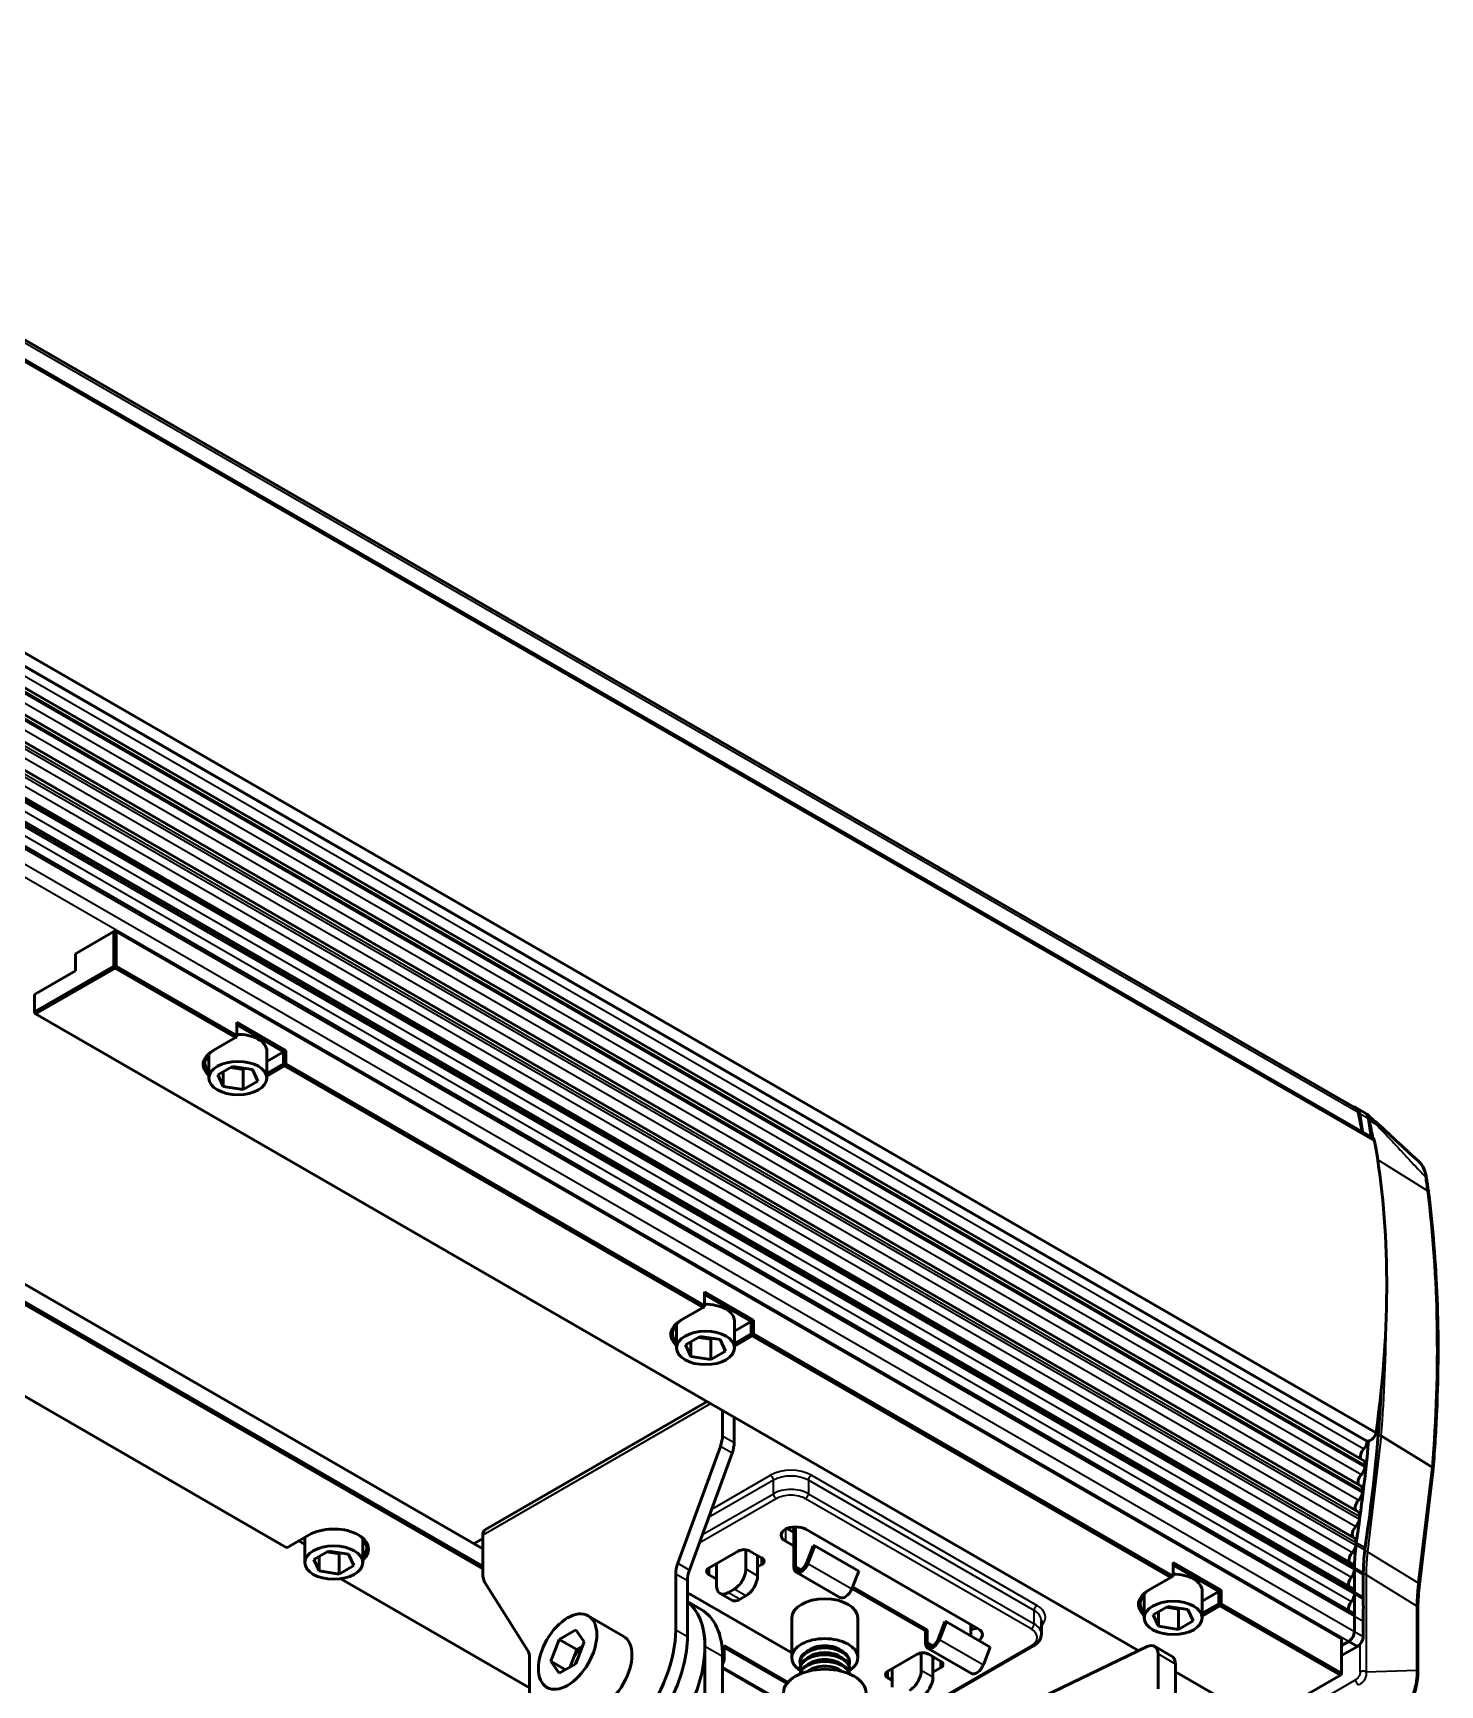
# Model space of a CAD drawing. Header units: millimetres. Extents: x 0 to 3000, y 0 to 3000.
# Drawn here: x 2540.6 to 2710.8, y 492.4 to 692.3 of the extents above; entities that cross this region are included whole.
import ezdxf

# ---------------------------------------------------------------- set-up
doc = ezdxf.new("R2010")
doc.units = ezdxf.units.MM
doc.layers.add('Visible (ANSI)', color=7, linetype='Continuous', lineweight=50)
doc.layers.add('Visible Narrow (ANSI)', color=7, linetype='Continuous', lineweight=35)

msp = doc.modelspace()

# ---------------------------------------------------------------- linework, layer by layer
at = {"layer": 'Visible (ANSI)'}
for p, q in [((1993.4059, 970.4767), (2700.5127, 562.2284)), ((1996.8943, 966.0764), (2702.5868, 558.6446)), ((1997.3616, 930.3287), (2703.0542, 522.8969)), ((2701.5361, 519.5313), (1994.6941, 927.6267)), ((2701.8845, 521.9415), (1996.1919, 929.3733)), ((2701.233, 516.448), (1994.3325, 924.5771)), ((2700.8872, 513.3193), (1993.9632, 921.462)), ((2700.4517, 510.1614), (1993.5849, 918.2711)), ((2700.2323, 506.9877), (1993.3261, 915.1202)), ((2700.2323, 504.0721), (1993.3212, 912.2074)), ((2700.2323, 501.1222), (1993.3212, 909.2575)), ((2550.3863, 583.5411), (2545.7194, 580.8467)), ((2550.5277, 583.6227), (2550.3863, 583.5411)), ((2550.3863, 583.5411), (2550.3863, 579.377)), ((2550.6691, 583.5411), (2550.5277, 583.6227)), ((2698.8787, 497.9723), (2550.6691, 583.5411)), ((2550.6691, 583.5411), (2550.6691, 579.377)), ((2545.7194, 578.8054), (2545.7194, 580.8467)), ((2540.7696, 573.8248), (2550.3863, 579.377)), ((2545.7194, 578.8054), (2540.7696, 575.9477)), ((2540.9111, 573.5798), (2550.5277, 579.132)), ((2550.5277, 579.2953), (2550.3863, 579.377)), ((2550.6691, 579.377), (2550.5277, 579.2953)), ((2550.5277, 579.2953), (2550.5277, 579.132)), ((2550.5277, 579.132), (2565.0941, 570.7221)), ((2550.6691, 579.377), (2565.2355, 570.967)), ((2540.7696, 573.8248), (2540.7696, 575.9477)), ((2540.7696, 573.6615), (2540.7696, 573.8248)), ((2540.9111, 573.5798), (2540.7696, 573.6615)), ((2674.3596, 496.5333), (2540.9111, 573.5798)), ((2565.2355, 572.6), (2565.2355, 570.967)), ((2571.1752, 569.1708), (2565.2355, 572.6)), ((2570.8924, 569.0075), (2565.2355, 572.2734)), ((2565.0941, 570.7221), (2562.4071, 569.1708)), ((2565.0941, 570.7221), (2565.2355, 570.8037)), ((2565.2355, 570.8037), (2565.2355, 570.967)), ((2561.877, 568.7374), (2561.877, 565.8231)), ((2568.877, 569.0891), (2568.877, 565.8231)), ((2570.8924, 569.0075), (2568.877, 567.8438)), ((2571.1752, 569.1708), (2570.8924, 569.0075)), ((2570.8924, 567.5378), (2570.8924, 569.0075)), ((2571.1752, 567.5378), (2571.1752, 569.1708)), ((2562.9621, 566.1967), (2564.7299, 567.2173)), ((2562.9621, 566.1967), (2563.6092, 564.8025)), ((2563.6092, 566.5703), (2563.6092, 564.8025)), ((2566.024, 566.8784), (2564.5404, 567.1079)), ((2567.1447, 566.8437), (2564.7299, 567.2173)), ((2566.2135, 566.9878), (2566.024, 566.8784)), ((2566.024, 566.8784), (2566.024, 564.4289)), ((2567.7918, 565.4495), (2567.1447, 566.8437)), ((2568.877, 566.3741), (2570.8924, 567.5378)), ((2568.877, 566.0475), (2571.0338, 567.2928)), ((2571.0338, 567.4561), (2570.8924, 567.5378)), ((2571.1752, 567.5378), (2571.0338, 567.4561)), ((2571.0338, 567.4561), (2571.0338, 567.2928)), ((2571.0338, 567.2928), (2621.6627, 538.0622)), ((2571.1752, 567.5378), (2621.8041, 538.3072)), ((2563.6092, 564.8025), (2566.024, 564.4289)), ((2567.7918, 565.4495), (2566.024, 564.4289)), ((2700.633, 562.2286), (2701.6937, 561.6163)), ((2702.9097, 560.6066), (2702.9097, 560.6066)), ((2595.0047, 508.8725), (2509.9398, 557.9847)), ((2509.9398, 555.8619), (2595.0047, 506.7496)), ((2509.7984, 555.6169), (2595.0047, 506.423)), ((2621.8041, 539.9402), (2621.8041, 538.3072)), ((2627.7438, 536.5109), (2621.8041, 539.9402)), ((2571.3166, 508.995), (2521.2547, 537.8983)), ((2621.6627, 538.0622), (2618.9756, 536.5109)), ((2621.6627, 538.0622), (2621.8041, 538.1439)), ((2627.4609, 536.3476), (2621.8041, 539.6136)), ((2621.8041, 538.1439), (2621.8041, 538.3072)), ((2618.4455, 536.0776), (2618.4455, 533.1633)), ((2625.4455, 536.4292), (2625.4455, 533.1633)), ((2627.4609, 536.3476), (2625.4455, 535.184)), ((2627.7438, 536.5109), (2627.4609, 536.3476)), ((2627.4609, 534.8779), (2627.4609, 536.3476)), ((2627.7438, 534.8779), (2627.7438, 536.5109)), ((2619.5307, 533.5368), (2621.2984, 534.5574)), ((2620.1777, 533.9104), (2620.1777, 532.1426)), ((2622.5925, 534.2185), (2621.109, 534.4481)), ((2623.7133, 534.1839), (2621.2984, 534.5574)), ((2622.782, 534.3279), (2622.5925, 534.2185)), ((2622.5925, 534.2185), (2622.5925, 531.7691)), ((2624.3603, 532.7897), (2623.7133, 534.1839)), ((2625.4455, 533.7143), (2627.4609, 534.8779)), ((2625.4455, 533.3877), (2627.6023, 534.6329)), ((2627.6023, 534.7962), (2627.4609, 534.8779)), ((2627.7438, 534.8779), (2627.6023, 534.7962)), ((2627.6023, 534.7962), (2627.6023, 534.6329)), ((2627.6023, 534.6329), (2678.2312, 505.4024)), ((2627.7438, 534.8779), (2678.514, 505.5657)), ((2653.178, 535.5676), (2653.178, 535.5676)), ((2655.2632, 534.3637), (2655.2632, 534.3637)), ((2619.5307, 533.5368), (2620.1777, 532.1426)), ((2620.1777, 532.1426), (2622.5925, 531.7691)), ((2624.3603, 532.7897), (2622.5925, 531.7691)), ((2657.3138, 533.1797), (2657.3138, 533.1798)), ((2663.6778, 529.5055), (2663.6778, 529.5055)), ((2595.3154, 511.1921), (2622.1426, 526.6808)), ((2623.9961, 522.5488), (2623.9961, 525.6107)), ((2625.4103, 521.7323), (2625.4103, 524.7942)), ((2687.9157, 523.4677), (2687.9156, 523.4677)), ((2709.8232, 518.7537), (2703.6799, 522.5241)), ((2623.7465, 521.252), (2618.5888, 507.1074)), ((2620.003, 506.2909), (2625.1608, 520.4355)), ((2682.0633, 518.8906), (2682.0633, 518.8906)), ((2683.1239, 518.2783), (2683.1239, 518.2783)), ((2709.9574, 518.5559), (2708.2969, 504.5512)), ((2574.0037, 510.5463), (2571.3166, 508.995)), ((2572.7309, 509.8115), (2573.4735, 509.3827)), ((2573.4735, 510.2402), (2573.4735, 507.1987)), ((2580.4735, 510.113), (2580.4735, 507.1987)), ((2595.0047, 510.0972), (2593.9441, 509.4849)), ((2595.0047, 505.8106), (2595.0047, 510.5055)), ((2631.5975, 509.791), (2632.6228, 509.1991)), ((2631.787, 511.3146), (2632.6228, 510.8321)), ((2632.6228, 506.6271), (2632.6228, 511.5084)), ((2632.8349, 511.5158), (2632.8349, 506.7496)), ((2654.932, 499.1766), (2634.0724, 511.2199)), ((2574.5587, 507.5722), (2576.3265, 508.5929)), ((2575.2057, 507.9458), (2575.2057, 506.178)), ((2577.6206, 508.254), (2576.137, 508.4835)), ((2578.7413, 508.2193), (2576.3265, 508.5929)), ((2577.81, 508.3633), (2577.6206, 508.254)), ((2577.6206, 508.254), (2577.6206, 505.8045)), ((2579.3883, 506.8251), (2578.7413, 508.2193)), ((2625.9053, 508.5867), (2622.3698, 506.5455)), ((2626.8245, 506.423), (2626.8245, 508.7427)), ((2628.7337, 507.7702), (2627.3195, 508.5867)), ((2628.2387, 505.6065), (2628.2387, 508.056)), ((2634.1544, 507.1031), (2634.9817, 509.2354)), ((2635.1654, 509.219), (2634.3381, 507.0867)), ((2634.9817, 509.2354), (2635.1654, 509.219)), ((2635.1654, 509.219), (2640.4687, 506.1572)), ((2700.6462, 509.5955), (2700.6109, 509.2977)), ((2574.5587, 507.5722), (2575.2057, 506.178)), ((2575.2057, 506.178), (2577.6206, 505.8045)), ((2579.3883, 506.8251), (2577.6206, 505.8045)), ((2618.3393, 505.8106), (2618.3393, 499.0745)), ((2623.0769, 506.9537), (2623.289, 506.8312)), ((2623.289, 504.3817), (2623.289, 507.0762)), ((2628.2387, 506.6679), (2628.7337, 506.9537)), ((2638.1953, 502.9701), (2632.892, 506.032)), ((2639.6414, 504.0249), (2640.4687, 506.1572)), ((2678.514, 507.1987), (2678.514, 505.5657)), ((2684.3123, 503.851), (2678.514, 507.1987)), ((2684.0295, 503.6877), (2678.514, 506.8721)), ((2700.4341, 506.5418), (2700.4341, 506.3422)), ((2700.4486, 506.3414), (2700.4486, 506.5618)), ((2700.4486, 503.6306), (2700.4486, 506.3414)), ((2701.5092, 505.9495), (2701.5092, 505.729)), ((2600.6616, 492.0526), (2577.8232, 505.2384)), ((2600.412, 496.613), (2595.2543, 504.802)), ((2619.7535, 504.9941), (2619.7535, 498.258)), ((2622.3698, 505.729), (2623.289, 505.1982)), ((2625.4103, 503.9735), (2624.7032, 503.5653)), ((2648.5327, 498.952), (2639.6606, 504.0743)), ((2648.7448, 499.0745), (2639.7383, 504.2745)), ((2678.2312, 505.4024), (2675.5442, 503.851)), ((2678.2312, 505.4024), (2678.514, 505.5657)), ((2682.014, 503.7694), (2682.014, 500.5034)), ((2684.3123, 503.851), (2684.0295, 503.6877)), ((2684.3123, 502.218), (2684.3123, 503.851)), ((2701.5092, 505.729), (2701.5092, 503.0182)), ((2621.4073, 501.5307), (2619.7535, 502.4856)), ((2632.3705, 496.2808), (2620.2838, 503.2591)), ((2623.7032, 503.4662), (2625.1174, 502.6497)), ((2626.1174, 502.7488), (2626.8245, 503.157)), ((2675.014, 503.4177), (2675.014, 500.5034)), ((2676.0992, 500.877), (2677.867, 501.8976)), ((2679.1611, 501.5587), (2677.6775, 501.7882)), ((2680.2818, 501.524), (2677.867, 501.8976)), ((2684.0295, 503.6877), (2682.014, 502.5241)), ((2682.014, 501.0544), (2684.0295, 502.218)), ((2682.014, 500.7278), (2684.1709, 501.9731)), ((2684.0295, 502.218), (2684.0295, 503.6877)), ((2684.1709, 502.1364), (2684.0295, 502.218)), ((2684.3123, 502.218), (2684.1709, 502.1364)), ((2684.1709, 502.1364), (2684.1709, 501.9731)), ((2684.1709, 501.9731), (2698.7373, 493.5632)), ((2684.3123, 502.218), (2698.8787, 493.8081)), ((2700.4341, 503.6261), (2700.4341, 503.3923)), ((2700.4486, 503.3938), (2700.4486, 503.6306)), ((2701.5092, 503.0182), (2701.5092, 502.7814)), ((2607.7578, 500.751), (2612.0004, 498.3015)), ((2632.3705, 500.5034), (2632.3705, 495.6861)), ((2640.3705, 500.5034), (2640.3705, 495.6861)), ((2650.0643, 497.9176), (2650.8916, 500.0498)), ((2651.0753, 500.0334), (2650.248, 497.9011)), ((2650.8916, 500.0498), (2651.0753, 500.0334)), ((2651.0753, 500.0334), (2656.3786, 496.9716)), ((2662.5636, 498.5438), (2662.5636, 500.1768)), ((2676.0992, 500.877), (2676.7463, 499.4828)), ((2676.7463, 501.2505), (2676.7463, 499.4828)), ((2679.3506, 501.6681), (2679.1611, 501.5587)), ((2679.1611, 501.5587), (2679.1611, 499.1092)), ((2680.9289, 500.1298), (2679.1611, 499.1092)), ((2680.9289, 500.1298), (2680.2818, 501.524)), ((2700.4341, 500.6763), (2700.4341, 498.8702)), ((2701.4883, 498.2542), (2701.4883, 500.0586)), ((2708.1174, 501.7275), (2708.1174, 493.9459)), ((2604.2561, 497.8838), (2603.2354, 495.2533)), ((2604.2561, 497.8838), (2606.2595, 499.0405)), ((2606.3774, 496.6591), (2604.2561, 497.8838)), ((2607.2801, 497.5885), (2606.2595, 499.0405)), ((2648.7448, 499.0745), (2648.5327, 498.952)), ((2648.5327, 498.952), (2648.5327, 497.4415)), ((2648.7448, 499.0745), (2648.7448, 497.564)), ((2654.0481, 499.6869), (2654.0481, 498.3171)), ((2676.7463, 499.4828), (2679.1611, 499.1092)), ((2698.8787, 493.8081), (2698.8787, 497.9723)), ((2605.9824, 495.641), (2606.3774, 496.6591)), ((2606.2595, 494.958), (2607.2801, 497.5885)), ((2606.3774, 496.6591), (2607.076, 497.0624)), ((2621.8748, 497.0333), (2621.8748, 490.3363)), ((2623.9961, 495.8085), (2623.9961, 489.1116)), ((2631.9128, 492.7075), (2624.2082, 497.1558)), ((2624.2082, 497.1558), (2624.2082, 495.6452)), ((2631.7775, 492.5407), (2624.2082, 496.9108)), ((2632.1296, 476.2502), (2675.3798, 497.0233)), ((2642.4895, 486.0675), (2661.5813, 497.0902)), ((2647.5428, 496.0943), (2644.0072, 494.0531)), ((2648.0377, 494.1755), (2648.0377, 496.2503)), ((2654.1053, 493.7846), (2648.8019, 496.8464)), ((2650.3712, 495.2778), (2648.957, 496.0943)), ((2649.4519, 493.359), (2649.4519, 495.8085)), ((2655.5513, 494.8393), (2656.3786, 496.9716)), ((2678.3827, 495.835), (2676.2613, 497.0597)), ((2676.6756, 491.9302), (2676.6756, 496.1441)), ((2698.8787, 497.1558), (2699.7414, 497.6539)), ((2698.8787, 497.1558), (2699.7269, 497.6455)), ((2698.8787, 495.931), (2700.8021, 497.0415)), ((2700.8021, 497.0415), (2699.7414, 497.6539)), ((2600.6616, 488.8683), (2600.6616, 495.6044)), ((2603.2354, 495.2533), (2604.2561, 493.8013)), ((2605.0032, 494.2327), (2603.2354, 495.2533)), ((2604.2561, 493.8013), (2606.2595, 494.958)), ((2605.5609, 494.5547), (2605.7423, 495.0222)), ((2605.7423, 495.0222), (2605.9824, 495.641)), ((2623.9961, 494.4147), (2631.3705, 490.1571)), ((2633.3705, 495.229), (2633.3705, 495.1269)), ((2633.3705, 494.4125), (2633.3705, 494.3104)), ((2639.3705, 495.229), (2639.3705, 495.1269)), ((2639.3705, 494.4125), (2639.3705, 494.3104)), ((2644.5022, 492.1343), (2644.5022, 494.3388)), ((2649.4519, 495.5636), (2649.6641, 495.6861)), ((2649.4519, 493.9306), (2650.3712, 494.4613)), ((2678.7969, 490.7054), (2678.7969, 494.9194)), ((2689.1206, 488.011), (2678.7969, 493.9714)), ((2698.8787, 493.6448), (2698.8787, 493.8081)), ((2644.0072, 493.2366), (2644.5022, 492.9508)), ((2698.7373, 493.5632), (2689.1206, 488.011)), ((2698.7373, 493.5632), (2698.8787, 493.6448))]:
    msp.add_line(p, q, dxfattribs=at)
for centre, major_axis, ratio, start_param, end_param in [((2565.377, 569.0891), (3.5, 0), 0.57735027, 0, 1.61121343), ((2565.377, 567.4561), (-4.2, 0), 0.57735027, 5.49778714, 6.86887085), ((2565.377, 567.6194), (-4, 0), 0.57735027, 5.49778714, 6.78854582), ((2565.377, 569.0891), (-4, 0), 0.57735027, 0.32382814, 0.50536051), ((2699.508, 560.2801), (1.125, 1.9486), 0.57735027, 5.661064, 6.51526654), ((2699.5127, 560.4964), (1, 1.7321), 0.57735027, 5.71556053, 6.28318531), ((2645.6611, 515.6452), (40, 69.282), 0.57735027, 5.67601862, 5.71556053), ((2554.993, 449.3533), (-104.69, -181.3284), 0.57735027, 2.50562785, 2.51947135), ((2700.5687, 559.6677), (1.125, 1.9486), 0.57735027, 5.661064, 6.28318531), ((2556.0536, 448.7409), (104.69, 181.3284), 0.57735027, 5.6472205, 5.661064), ((2701.8368, 557.3456), (0.75, 1.299), 0.57735027, 5.68200487, 6.28318531), ((2618.0722, 490.9616), (61, 105.6551), 0.57735027, 5.324971, 5.68200487), ((2708.6615, 553.6005), (0.4938, 0.0785), 0.66513026, 0, 0.00064557), ((2621.9455, 536.4292), (3.5, 0), 0.57735027, 0, 1.61121343), ((2621.9455, 534.7962), (-4.2, 0), 0.57735027, 5.49778714, 6.86887085), ((2621.9455, 534.9595), (-4, 0), 0.57735027, 5.49778714, 6.78854582), ((2621.9455, 536.4292), (-4, 0), 0.57735027, 0.32382814, 0.50536051), ((2578.3992, 464.8854), (88.765, 153.7455), 0.57735027, 5.30984696, 5.43523532), ((2621.8748, 521.3241), (-1.5, -2.5981), 0.57735027, 1.86623716, 2.35619449), ((2623.289, 520.5076), (1.5, 2.5981), 0.57735027, 5.00782982, 5.49778714), ((2577.3385, 465.4978), (-88.765, -153.7455), 0.57735027, 2.16825431, 2.24800822), ((2701.2943, 521.5252), (0.4871, 0.8436), 0.57735027, 4.31939004, 5.40034835), ((2702.3897, 522.8167), (-0.5053, -0.8752), 0.57735027, 0, 1.97955507), ((2540.0798, 446.6442), (-115.0262, -199.2313), 0.57735027, 2.25875569, 2.25905914), ((2701.805, 520.3952), (-0.4572, -0.7919), 0.57735027, 4.31939004, 6.01888609), ((2701.519, 517.308), (-0.4572, -0.7919), 0.57735027, 4.30372881, 6.04148804), ((2701.0277, 518.4582), (0.4871, 0.8436), 0.57735027, 4.30372881, 5.38468687), ((2701.049, 518.6877), (0.4871, 0.8436), 0.57735027, 5.38585559, 6.28318531), ((2540.0798, 446.6442), (-115.0262, -199.2313), 0.57735027, 2.24309422, 2.24426293), ((2700.7459, 515.6043), (0.4871, 0.8436), 0.57735027, 5.37019412, 6.28318531), ((2540.0798, 446.6442), (-115.0262, -199.2313), 0.57735027, 2.22749909, 2.22860146), ((2701.1705, 514.1799), (-0.4572, -0.7919), 0.57735027, 4.26979679, 6.03793477), ((2700.7216, 515.373), (0.4871, 0.8436), 0.57735027, 4.26979679, 5.3853332), ((2682.8921, 509.1633), (6.2519, 10.8287), 0.57735027, 5.40764215, 5.40764379), ((2700.3659, 512.1839), (0.4871, 0.8436), 0.57735027, 4.27379784, 5.35291988), ((2700.4001, 512.4756), (0.4871, 0.8436), 0.57735027, 5.35438925, 6.28318531), ((2540.0798, 446.6442), (-115.0262, -199.2313), 0.57735027, 2.21132723, 2.21279659), ((2576.9735, 508.8317), (4.2, 0), 0.57735027, 5.69749976, 8.63937979), ((2576.9735, 508.995), (4, 0), 0.57735027, 5.7778248, 7.04388593), ((2596.0654, 509.8931), (-0.75, 1.299), 0.57735027, 0, 0.78539816), ((2632.8349, 510.5055), (-1.75, 0), 0.57735027, 3.92699082, 7.06858347), ((2632.8349, 509.8931), (2, 0), 0.57735027, 1.67706223, 1.83259571), ((2700.8198, 510.9958), (-0.4572, -0.7919), 0.57735027, 4.27379784, 6.15316218), ((2699.9647, 509.3177), (0.4871, 0.8436), 0.57735027, 5.35177489, 6.28318531), ((2576.9735, 510.4646), (4, 0), 0.57735027, 5.7778248, 5.95935717), ((2626.6124, 508.1785), (-1, 0), 0.57735027, 3.92699082, 5.49778714), ((2628.0266, 507.362), (1, 0), 0.57735027, 5.49778714, 7.06858347), ((2700.4157, 507.8647), (-0.4572, -0.7919), 0.57735027, 4.292764, 5.90925172), ((2699.9293, 509.02), (0.4871, 0.8436), 0.57735027, 4.30631601, 5.35177489), ((2597.126, 507.0354), (-1.5, -2.5981), 0.57735027, 5.49778714, 5.98774447), ((2620.4606, 507.0354), (-1.5, -2.5981), 0.57735027, 5.00782982, 5.49778714), ((2621.8748, 506.2189), (1.5, 2.5981), 0.57735027, 1.86623716, 2.35619449), ((2623.0769, 506.1372), (-1, 0), 0.57735027, 5.49778714, 7.06858347), ((2625.4103, 505.6065), (-1, -1.7321), 0.57735027, 0.78539816, 2.35619449), ((2633.542, 507.1578), (-0.65, -1.1258), 0.57735027, 5.49778714, 8.11578102), ((2633.542, 507.1578), (-0.5, -0.866), 0.57735027, 5.49778714, 8.11578102), ((2678.514, 503.7694), (3.5, 0), 0.57735027, 0, 1.57079633), ((2699.7452, 505.9445), (0.4871, 0.8436), 0.57735027, 4.42046305, 5.49778714), ((2699.7452, 506.1441), (0.4871, 0.8436), 0.57735027, 5.49778714, 6.28318531), ((2624.7032, 505.1982), (-1, -1.7321), 0.57735027, 5.49778714, 7.06858347), ((2626.8245, 504.79), (1, 1.7321), 0.57735027, 3.92699082, 5.49778714), ((2638.8453, 504.096), (-0.65, -1.1258), 0.57735027, 0, 1.83259571), ((2678.514, 502.1364), (-4.2, 0), 0.57735027, 5.49778714, 6.86887085), ((2678.514, 502.2997), (-4, 0), 0.57735027, 5.49778714, 6.78854582), ((2700.3778, 504.9517), (0.4572, 0.7919), 0.57735027, 1.27887039, 2.72043465), ((2699.7452, 503.2284), (0.4871, 0.8436), 0.57735027, 5.49778714, 6.28318531), ((2619.0464, 502.5446), (-1.75, 0), 0.57735027, 3.92699082, 4.29643689), ((2613.0359, 491.9302), (6.25, 10.8253), 0.57735027, 4.85428603, 6.20527036), ((2613.0359, 491.9302), (6.25, 10.8253), 0.57735027, 5.49778714, 6.20527036), ((2626.1174, 504.3817), (-1, -1.7321), 0.57735027, 0, 0.78539816), ((2636.3705, 500.5034), (4, 0), 0.57735027, 0, 3.14159265), ((2678.514, 503.7694), (-4, 0), 0.57735027, 0.32382814, 0.50536051), ((2700.3778, 502.0018), (0.4572, 0.7919), 0.57735027, 1.27887039, 2.72043465), ((2699.7452, 502.9946), (0.4871, 0.8436), 0.57735027, 4.42046305, 5.49778714), ((2615.1573, 490.7054), (6.25, 10.8253), 0.57735027, 5.49778714, 6.28318531), ((2699.7452, 500.2786), (0.4871, 0.8436), 0.57735027, 5.49778714, 6.28318531), ((2609.5004, 493.9714), (-6.25, -10.8253), 0.57735027, 5.49778714, 8.6393798), ((2609.5004, 493.9714), (-2.5, -4.3301), 0.57735027, 0, 3.14159265), ((2610.9146, 493.1549), (6.25, 10.8253), 0.57735027, 4.84559846, 5.49778714), ((2610.9146, 493.1549), (-6.25, -10.8253), 0.57735027, 1.7040058, 2.35619449), ((2636.3705, 495.6861), (-4, 0), 0.57735027, 2.41400603, 7.01077193), ((2649.4519, 497.9723), (-0.65, -1.1258), 0.57735027, 5.49778714, 8.11578102), ((2649.4519, 497.9723), (-0.5, -0.866), 0.57735027, 5.49778714, 8.11578102), ((2653.6946, 500.0951), (-1.75, 0), 0.57735027, 1.77422707, 2.21284692), ((2653.6946, 498.4621), (1.75, 0), 0.57735027, 5.53913176, 7.06858347), ((2699.7269, 498.462), (0.5, 0.866), 0.57735027, 3.92699082, 5.49778714), ((2700.7809, 497.8457), (0.5002, 0.8664), 0.57735027, 3.95698182, 5.49778714), ((2598.5403, 494.3797), (1.5, 2.5981), 0.57735027, 5.49778714, 5.98774447), ((2607.3791, 495.1962), (-1.25, -2.1651), 0.57735027, 4.10900099, 4.83794372), ((2636.3705, 495.1269), (-3, 0), 0.57735027, 2.9338624, 6.49091556), ((2636.3705, 494.3104), (-3, 0), 0.57735027, 2.9338624, 6.49091556), ((2636.3705, 495.229), (3, 0), 0.57735027, 0, 3.14159265), ((2636.3705, 494.4125), (3, 0), 0.57735027, 0, 3.14159265), ((2636.3705, 495.6861), (-2.5, 0), 0.57735027, 3.70776749, 5.71701047), ((2636.3705, 495.69), (-2.4625, 0), 0.57735027, 3.7657204, 5.65905756), ((2636.3705, 494.8736), (-2.4625, 0), 0.57735027, 3.7657204, 5.65905756), ((2648.2499, 495.6861), (-1, 0), 0.57735027, 3.92699082, 5.49778714), ((2675.2613, 495.3277), (1, 1.7321), 0.57735027, 5.49778714, 6.98473384), ((2677.3827, 494.1029), (1, 1.7321), 0.57735027, 5.49778714, 6.28318531), ((2699.7202, 498.4581), (-0.5002, -0.8664), 0.57735027, 0.81538917, 0.83751257), ((2607.3791, 495.1962), (-1.25, -2.1651), 0.57735027, 5.11043301, 5.29642918), ((2607.8034, 494.9512), (1.25, 2.1651), 0.57735027, 1.6146496, 1.90059576), ((2623.289, 495.1145), (0.65, 1.1258), 0.57735027, 4.80462724, 5.49778714), ((2636.3705, 491.3999), (5, 0), 0.57735027, 0, 3.14159265), ((2636.3705, 493.596), (3, 0), 0.57735027, 0.06714657, 3.07444609), ((2636.3705, 493.4939), (-3, 0), 0.57735027, 3.27269578, 6.15208218), ((2636.3705, 493.2406), (-2.4625, 0), 0.57735027, 3.73436989, 5.69040807), ((2636.3705, 494.0571), (-2.4625, 0), 0.57735027, 3.7657204, 5.65905756), ((2644.7143, 493.6448), (-1, 0), 0.57735027, 5.49778714, 7.06858347), ((2646.6235, 493.359), (-1, -1.7321), 0.57735027, 0.78539816, 2.35619449), ((2649.6641, 494.8696), (1, 0), 0.57735027, 5.49778714, 7.06858347), ((2654.7553, 494.9104), (-0.65, -1.1258), 0.57735027, 0, 1.83259571), ((2707.6174, 493.9459), (0.5, 0), 0.57735027, 6.28315968, 6.28318531), ((2648.0377, 492.5425), (1, 1.7321), 0.57735027, 3.92699082, 5.49778714)]:
    msp.add_ellipse(centre, major_axis=major_axis, ratio=ratio, start_param=start_param, end_param=end_param, dxfattribs=at)
for centre, major_axis in [((2565.377, 565.8231), (-3.5, 0)), ((2621.9455, 533.1633), (-3.5, 0)), ((2576.9735, 507.1987), (-3.5, 0)), ((2678.514, 500.5034), (-3.5, 0)), ((2605.2578, 496.4209), (2.5, 4.3301))]:
    msp.add_ellipse(centre, major_axis=major_axis, ratio=0.57735027, dxfattribs=at)
for points, knots in [([(2701.8804, 561.4647), (2701.8873, 561.462), (2701.8942, 561.4591), (2701.9749, 561.4243), (2702.0447, 561.3795), (2702.1044, 561.3261)], [0.0841617474, 0.0841617474, 0.0841617474, 0.0841617474, 0.0866280928, 0.0866280928, 0.1133459989, 0.1133459989, 0.1133459989, 0.1133459989]), ([(2708.1462, 555.8065), (2708.4313, 555.5409), (2708.6596, 555.204), (2708.983, 554.4784), (2709.0904, 554.0902), (2709.1557, 553.6793)], [0.007024859, 0.007024859, 0.007024859, 0.007024859, 0.181289022, 0.181289022, 0.342179717, 0.342179717, 0.342179717, 0.342179717]), ([(2709.1553, 553.679), (2709.1731, 553.5668), (2709.1907, 553.4543), (2709.2251, 553.2289), (2709.242, 553.1159), (2709.2751, 552.8895), (2709.2913, 552.776), (2709.3231, 552.5486), (2709.3387, 552.4347), (2709.3692, 552.2064), (2709.3841, 552.092), (2709.3987, 551.9774)], [2.9749259418, 2.9749259418, 2.9749259418, 2.9749259418, 2.9810340864, 2.9810340864, 2.9871422311, 2.9871422311, 2.9932503758, 2.9932503758, 2.9993585204, 2.9993585204, 3.0054666651, 3.0054666651, 3.0054666651, 3.0054666651]), ([(2709.3987, 551.9774), (2709.6639, 549.8951), (2709.8837, 547.7798), (2710.2322, 543.4877), (2710.3609, 541.311), (2710.5269, 536.9008), (2710.5642, 534.6673), (2710.5474, 530.1486), (2710.4934, 527.8633), (2710.294, 523.2458), (2710.1486, 520.9136), (2709.9579, 518.5606)], [3.005466665, 3.005466665, 3.005466665, 3.005466665, 3.052271729, 3.052271729, 3.099076793, 3.099076793, 3.145881857, 3.145881857, 3.192686921, 3.192686921, 3.239491985, 3.239491985, 3.239491985, 3.239491985]), ([(2703.6799, 522.5241), (2703.6759, 522.5265), (2703.6719, 522.5289), (2703.6218, 522.5579), (2703.5673, 522.5803), (2703.4474, 522.6143), (2703.3832, 522.6256), (2703.3166, 522.6307), (2703.3149, 522.6308), (2703.3131, 522.6309)], [-0.0802302071, -0.0802302071, -0.0802302071, -0.0802302071, -0.0784832975, -0.0784832975, -0.0589560949, -0.0589560949, -0.039425931, -0.039425931, -0.0389032674, -0.0389032674, -0.0389032674, -0.0389032674]), ([(2709.9574, 518.5559), (2709.9581, 518.5617), (2709.9584, 518.5675), (2709.9576, 518.6063), (2709.9443, 518.6398), (2709.896, 518.7012), (2709.8636, 518.7289), (2709.823, 518.752)], [-0.1210366449, -0.1210366449, -0.1210366449, -0.1210366449, -0.1175406716, -0.1175406716, -0.0980105113, -0.0980105113, -0.0802298731, -0.0802298731, -0.0802298731, -0.0802298731]), ([(2700.6253, 509.3175), (2700.5684, 508.8377), (2700.4898, 507.9077), (2700.4486, 506.9998), (2700.4486, 506.5618)], [0, 0, 0, 0, 0.50893176, 1, 1, 1, 1]), ([(2701.5092, 505.9495), (2701.5092, 506.3875), (2701.5504, 507.2953), (2701.6291, 508.2253), (2701.686, 508.7051)], [0, 0, 0, 0, 0.49106824, 1, 1, 1, 1]), ([(2700.4486, 503.3938), (2700.4486, 502.942), (2700.4586, 502.0798), (2700.4301, 501.1958), (2700.4279, 500.7785)], [0, 0, 0, 0, 0.499960396, 0.960391634, 0.960391634, 0.960391634, 0.960391634]), ([(2701.4883, 500.0586), (2701.4883, 500.5105), (2701.5197, 501.4319), (2701.5092, 502.3297), (2701.5092, 502.7814)], [0, 0, 0, 0, 0.5000396, 1, 1, 1, 1]), ([(2662.5636, 498.5438), (2662.5636, 498.4229), (2662.5469, 498.3021), (2662.4831, 498.0694), (2662.4361, 497.9576), (2662.3178, 497.7475), (2662.2467, 497.6491), (2662.0853, 497.4663), (2661.9951, 497.3818), (2661.7993, 497.2261), (2661.6935, 497.1549), (2661.5813, 497.0902)], [5.497787144, 5.497787144, 5.497787144, 5.497787144, 5.654866776, 5.654866776, 5.811946409, 5.811946409, 5.969026042, 5.969026042, 6.126105675, 6.126105675, 6.283185307, 6.283185307, 6.283185307, 6.283185307]), ([(2708.1174, 493.9459), (2708.1174, 493.2745), (2708.0178, 492.5385), (2707.6205, 491.174), (2707.3461, 490.5262), (2706.7194, 489.4396), (2706.3827, 488.9714), (2705.6611, 488.1497), (2705.2693, 487.7858), (2704.6105, 487.2815), (2704.345, 487.1048), (2704.0791, 486.9513)], [0, 0, 0, 0, 0.240950494, 0.240950494, 0.447130999, 0.447130999, 0.617272858, 0.617272858, 0.786144764, 0.786144764, 0.896340462, 0.896340462, 0.896340462, 0.896340462])]:
    msp.add_open_spline(points, degree=3, knots=knots, dxfattribs=at)
for points in [[(2702.1045, 561.3262), (2702.1045, 561.3261), (2702.1046, 561.326), (2702.1046, 561.326)], [(2702.1046, 561.326), (2702.3732, 561.0859), (2702.6417, 560.8458), (2702.91, 560.6067)], [(2702.91, 560.6067), (2704.6722, 559.0358), (2706.411, 557.3672), (2708.1129, 555.8371)], [(2700.6607, 509.6155), (2700.6455, 509.5149), (2700.6371, 509.4168), (2700.6253, 509.3175)], [(2701.686, 508.7051), (2701.6978, 508.8045), (2701.7062, 508.9025), (2701.7213, 509.0032)], [(2708.2969, 504.5512), (2708.1824, 503.585), (2708.1174, 502.6318), (2708.1174, 501.7275)]]:
    msp.add_open_spline(points, degree=3, dxfattribs=at)
at = {"layer": 'Visible Narrow (ANSI)'}
for p, q in [((2700.8935, 561.6464), (1993.7867, 969.8947)), ((2702.8795, 558.1719), (1997.187, 965.6037)), ((1994.9791, 930.0307), (2701.9799, 521.8436)), ((1994.852, 928.959), (2701.5577, 520.9423)), ((1994.4928, 925.9293), (2701.2812, 517.8649)), ((1994.6202, 927.0033), (2701.7122, 518.7636)), ((1994.6471, 927.2306), (2701.7335, 518.994)), ((1994.2994, 923.9274), (2701.4062, 515.679)), ((1994.3224, 924.1459), (2701.4291, 515.8976)), ((1994.127, 922.8438), (2700.9532, 514.7576)), ((1993.7508, 919.6706), (2700.6, 511.571)), ((1993.9407, 920.7109), (2701.0475, 512.4626)), ((1993.9751, 921.0039), (2701.0818, 512.7556)), ((1993.5041, 917.546), (2700.6109, 509.2977)), ((2700.6462, 509.5955), (1993.5394, 917.8438)), ((1993.395, 916.4934), (2700.1845, 508.4283)), ((2700.4341, 506.5418), (1993.3273, 914.7901)), ((1993.3273, 914.5904), (2700.4341, 506.3422)), ((1993.3212, 913.4748), (2700.0715, 505.4323)), ((2700.4341, 503.6261), (1993.3273, 911.8744)), ((1993.3273, 911.6406), (2700.4341, 503.3923)), ((1993.3212, 910.5249), (2700.0715, 502.4825)), ((2700.4341, 500.6763), (1993.3273, 908.9246)), ((2699.7269, 497.6455), (1992.6486, 905.8774)), ((1993.3273, 907.1185), (2700.4341, 498.8702)), ((2702.1385, 560.8727), (2701.0779, 561.485)), ((2702.2412, 561.0187), (2702.3148, 560.684)), ((2702.3148, 560.684), (2703.0043, 560.2515)), ((2709.2651, 552.1645), (2703.2496, 555.9206)), ((2622.5819, 526.4272), (2595.0047, 510.5055)), ((2623.9961, 522.5488), (2625.4103, 521.7323)), ((2703.6799, 522.5241), (2702.0183, 508.5093)), ((2625.1608, 520.4355), (2623.7465, 521.252)), ((2622.695, 513.6735), (2629.7944, 517.7723)), ((2634.7441, 517.7723), (2662.0384, 502.0139)), ((2708.1623, 504.7454), (2709.8229, 518.7504)), ((2630.1479, 517.1599), (2622.3179, 512.6393)), ((2630.1479, 515.5269), (2630.1479, 517.1599)), ((2661.6849, 501.4015), (2634.3906, 517.1599)), ((2634.3906, 517.1599), (2634.3906, 515.5269)), ((2630.5015, 514.9146), (2621.1865, 509.5366)), ((2621.5637, 510.5708), (2630.1479, 515.5269)), ((2661.3313, 499.1562), (2634.037, 514.9146)), ((2634.3906, 515.5269), (2661.6849, 499.7685)), ((2631.5975, 511.2199), (2631.5975, 509.791)), ((2628.7337, 506.9537), (2628.7337, 507.7702)), ((2701.686, 508.7051), (2700.6253, 509.3175)), ((2700.6607, 509.6155), (2701.7213, 509.0032)), ((2702.0183, 508.5093), (2708.1623, 504.7454)), ((2619.7535, 504.9941), (2618.3393, 505.8106)), ((2618.5888, 507.1074), (2620.003, 506.2909)), ((2622.3698, 506.5455), (2622.3698, 505.729)), ((2626.8245, 506.423), (2628.2387, 505.6065)), ((2632.8349, 506.7496), (2633.542, 506.3413)), ((2634.3381, 507.0867), (2639.6414, 504.0249)), ((2701.5092, 505.9495), (2700.4486, 506.5618)), ((2701.5092, 505.729), (2700.4486, 506.3414)), ((2626.8245, 503.157), (2625.4103, 503.9735)), ((2701.8413, 505.7269), (2701.8413, 493.9516)), ((2707.9831, 501.9243), (2701.8413, 505.7269)), ((2624.7032, 503.5653), (2626.1174, 502.7488)), ((2701.5092, 503.0182), (2700.4486, 503.6306)), ((2701.5092, 502.7814), (2700.4486, 503.3938)), ((2707.9831, 494.1427), (2707.9831, 501.9243)), ((2661.6849, 499.7685), (2661.6849, 501.4015)), ((2701.4883, 500.0586), (2700.4341, 500.6673)), ((2618.3393, 499.0745), (2619.7535, 498.258)), ((2650.248, 497.9011), (2655.5513, 494.8393)), ((2700.434, 498.8629), (2701.4883, 498.2542)), ((2623.9961, 495.8085), (2621.8748, 497.0333)), ((2623.9961, 495.7677), (2624.2082, 495.6452)), ((2642.2395, 486.0922), (2661.3313, 497.1149)), ((2648.7448, 497.564), (2649.4519, 497.1558)), ((2678.7969, 494.9194), (2676.6756, 496.1441)), ((2701.1221, 493.9589), (2701.1221, 497.3272)), ((2623.9961, 494.5838), (2631.3705, 490.3262)), ((2644.0072, 494.0531), (2644.0072, 493.2366)), ((2648.0377, 494.1755), (2649.4519, 493.359)), ((2650.3712, 494.4613), (2650.3712, 495.2778)), ((2707.9831, 494.1427), (2701.8413, 493.9516)), ((2690.6756, 487.2903), (2700.5702, 493.0029))]:
    msp.add_line(p, q, dxfattribs=at)
for centre, major_axis, ratio, start_param, end_param in [((2701.8841, 560.737), (-0.4883, -0.1075), 0.69019163, 3.7537372, 4.12730618), ((2701.9578, 560.4024), (0.4883, 0.1075), 0.69019163, 0.61215644, 1.00169509), ((2650.6686, 517.4211), (-37.436, -64.841), 0.57735027, 2.53738927, 2.57793893), ((2708.6615, 553.6005), (0.4938, 0.0785), 0.66513026, 0.00064556, 0.65205399), ((2657.0326, 513.7468), (37.2788, 64.5688), 0.57735027, 5.63391313, 5.66445385), ((2585.2947, 460.9827), (88.4788, 153.2498), 0.57735027, 5.39985522, 5.63391313), ((2708.9027, 551.9142), (0.496, 0.0632), 0.65035917, 0, 0.67250803), ((2578.9307, 464.6569), (-88.636, -153.522), 0.57735027, 2.25823067, 2.35650703), ((2632.2693, 516.3434), (-3.5, 0), 0.57735027, 3.92699082, 5.49778714), ((2629.7944, 517.364), (-0.25, 0.433), 0.57735027, 3.92699082, 5.49778714), ((2634.7441, 517.364), (-0.25, -0.433), 0.57735027, 3.92699082, 5.49778714), ((2632.2693, 515.9352), (-3, 0), 0.57735027, 3.92699082, 5.49778714), ((2632.2693, 514.3022), (3, 0), 0.57735027, 0.78539816, 2.35619449), ((2630.5015, 515.3228), (-0.25, 0.433), 0.57735027, 0.78539816, 2.35619449), ((2632.2693, 513.8939), (2.5, 0), 0.57735027, 0.78539816, 2.35619449), ((2634.037, 515.3228), (-0.25, -0.433), 0.57735027, 0.78539816, 2.35619449), ((2701.6563, 508.3739), (0.4965, -0.0589), 0.48726475, 0.81354158, 1.5895604), ((2701.4757, 505.53), (-0.5, 0), 0.57735027, 3.89208105, 4.64525368), ((2707.8004, 504.61), (0.4965, -0.0589), 0.48726475, 6.28317972, 7.0967267), ((2662.0384, 501.6057), (0.25, 0.433), 0.57735027, 0.78539816, 2.35619449), ((2659.5636, 500.585), (3.5, 0), 0.57735027, 5.74208578, 7.06858347), ((2707.6174, 501.7275), (0.5, 0), 0.57735027, 0, 0.75049077), ((2661.3313, 499.5644), (0.25, 0.433), 0.57735027, 3.92699082, 5.49778714), ((2659.5636, 500.1768), (3, 0), 0.57735027, 0, 0.78539816), ((2659.5636, 498.5438), (3, 0), 0.57735027, 0, 0.78539816), ((2659.5636, 498.1355), (2.5, 0), 0.57735027, 5.49778714, 7.06858347), ((2661.3313, 497.5232), (0.25, -0.433), 0.57735027, 5.49778714, 6.28318531), ((2701.4757, 493.7547), (0.5, 0), 0.57735027, 0.75048217, 2.35619449), ((2707.6174, 493.9459), (0.5, 0), 0.57735027, 0, 0.75049096), ((2700.9237, 492.7988), (-0.25, 0.433), 0.57735027, 0.78539816, 2.39110869)]:
    msp.add_ellipse(centre, major_axis=major_axis, ratio=ratio, start_param=start_param, end_param=end_param, dxfattribs=at)
for points, knots in [([(2702.1046, 561.326), (2702.1347, 561.2992), (2702.1585, 561.2696), (2702.1785, 561.2353), (2702.1836, 561.2268), (2702.1883, 561.2179), (2702.1928, 561.2087), (2702.2188, 561.1556), (2702.2362, 561.0904), (2702.2412, 561.0187)], [0.626474448, 0.626474448, 0.626474448, 0.626474448, 0.765272917, 0.765272917, 0.765272917, 0.8, 0.8, 0.8, 0.999997531, 0.999997531, 0.999997531, 0.999997531]), ([(2702.9097, 560.6066), (2702.9444, 560.5757), (2702.9712, 560.542), (2702.9898, 560.5063), (2703.0309, 560.4274), (2703.0323, 560.3392), (2703.0043, 560.2515)], [0.636753116, 0.636753116, 0.636753116, 0.636753116, 0.75, 0.75, 0.75, 1, 1, 1, 1]), ([(2703.0043, 560.2515), (2703.4604, 559.79), (2704.3231, 558.895), (2705.4672, 557.6731), (2706.5018, 556.5532), (2707.4293, 555.5478), (2708.2696, 554.6503), (2708.7808, 554.1153), (2709.0225, 553.8624)], [0, 0, 0, 0, 0.166666667, 0.333333333, 0.5, 0.666666667, 0.833333333, 0.999998571, 0.999998571, 0.999998571, 0.999998571]), ([(2708.1129, 555.837), (2708.2244, 555.7368), (2708.3254, 555.6246), (2708.4157, 555.5032), (2708.4536, 555.4522), (2708.4897, 555.3996), (2708.5242, 555.3449), (2708.6205, 555.1926), (2708.7057, 555.0251), (2708.7825, 554.8272), (2708.7978, 554.7879), (2708.8126, 554.7475), (2708.8271, 554.7058), (2708.9115, 554.4622), (2708.9802, 554.1771), (2709.0225, 553.8624)], [0.624566265, 0.624566265, 0.624566265, 0.624566265, 0.714285714, 0.714285714, 0.714285714, 0.752005576, 0.752005576, 0.752005576, 0.857142857, 0.857142857, 0.857142857, 0.877991859, 0.877991859, 0.877991859, 0.99999952, 0.99999952, 0.99999952, 0.99999952]), ([(2702.0183, 508.5093), (2702.0016, 508.3692), (2701.9865, 508.2295), (2701.9727, 508.0901), (2701.9586, 507.9486), (2701.9459, 507.8075), (2701.9342, 507.6668), (2701.9227, 507.5267), (2701.9122, 507.3869), (2701.9026, 507.2475), (2701.8991, 507.1978), (2701.8958, 507.1482), (2701.8926, 507.0986), (2701.887, 507.0124), (2701.8818, 506.9262), (2701.8769, 506.8404), (2701.8695, 506.7099), (2701.8629, 506.58), (2701.8575, 506.4509), (2701.8523, 506.3264), (2701.8482, 506.2026), (2701.8455, 506.0797), (2701.8428, 505.9612), (2701.8413, 505.8435), (2701.8413, 505.7269)], [0, 0, 0, 0, 0.147616839, 0.147616839, 0.147616839, 0.297489668, 0.297489668, 0.297489668, 0.446786561, 0.446786561, 0.446786561, 0.5, 0.5, 0.5, 0.592596298, 0.592596298, 0.592596298, 0.733292566, 0.733292566, 0.733292566, 0.869017877, 0.869017877, 0.869017877, 0.99999972, 0.99999972, 0.99999972, 0.99999972]), ([(2707.9831, 501.9243), (2707.9831, 502.106), (2707.9865, 502.2902), (2707.9926, 502.4761), (2707.9981, 502.6432), (2708.0058, 502.8118), (2708.015, 502.9814), (2708.021, 503.0923), (2708.0277, 503.2037), (2708.0349, 503.3152), (2708.0376, 503.357), (2708.0404, 503.3988), (2708.0433, 503.4407), (2708.0529, 503.5815), (2708.0634, 503.7227), (2708.0749, 503.8643), (2708.0864, 504.0046), (2708.0989, 504.1453), (2708.1128, 504.2865), (2708.1277, 504.439), (2708.1442, 504.592), (2708.1623, 504.7454)], [0, 0, 0, 0, 0.20118298, 0.20118298, 0.20118298, 0.38190767, 0.38190767, 0.38190767, 0.5, 0.5, 0.5, 0.544256351, 0.544256351, 0.544256351, 0.693086208, 0.693086208, 0.693086208, 0.840572688, 0.840572688, 0.840572688, 0.999999931, 0.999999931, 0.999999931, 0.999999931]), ([(2701.1221, 493.9589), (2701.1221, 493.8983), (2701.1164, 493.8382), (2701.1054, 493.7778), (2701.1028, 493.7635), (2701.0999, 493.7492), (2701.0966, 493.7349), (2701.0851, 493.6837), (2701.0697, 493.6322), (2701.0508, 493.582), (2701.0422, 493.5589), (2701.0328, 493.5361), (2701.0227, 493.5138), (2701.0047, 493.4737), (2700.9845, 493.4349), (2700.9621, 493.3974), (2700.9449, 493.3685), (2700.9263, 493.3402), (2700.9065, 493.3127), (2700.8868, 493.2854), (2700.8659, 493.2586), (2700.8439, 493.233), (2700.8151, 493.1993), (2700.7844, 493.1673), (2700.7524, 493.1377), (2700.7383, 493.1247), (2700.724, 493.1121), (2700.7093, 493.0999), (2700.6655, 493.0636), (2700.6192, 493.0312), (2700.5702, 493.0029)], [0, 0, 0, 0, 0.16173171, 0.16173171, 0.16173171, 0.2, 0.2, 0.2, 0.337062357, 0.337062357, 0.337062357, 0.4, 0.4, 0.4, 0.512844551, 0.512844551, 0.512844551, 0.6, 0.6, 0.6, 0.686560296, 0.686560296, 0.686560296, 0.8, 0.8, 0.8, 0.850091841, 0.850091841, 0.850091841, 0.999999672, 0.999999672, 0.999999672, 0.999999672]), ([(2701.8413, 493.9516), (2701.8549, 493.8528), (2701.8577, 493.7518), (2701.8495, 493.6496), (2701.8474, 493.6239), (2701.8447, 493.5982), (2701.8412, 493.5724), (2701.8295, 493.4854), (2701.8095, 493.3976), (2701.7823, 493.313), (2701.7693, 493.2727), (2701.7547, 493.2331), (2701.7387, 493.1947), (2701.7096, 493.1248), (2701.6764, 493.0589), (2701.6383, 492.9953), (2701.6117, 492.951), (2701.5828, 492.9078), (2701.5511, 492.8653), (2701.514, 492.8157), (2701.4731, 492.7672), (2701.429, 492.7212), (2701.3813, 492.6716), (2701.3299, 492.6249), (2701.2759, 492.5823), (2701.2463, 492.559), (2701.2159, 492.537), (2701.1848, 492.5161), (2701.1064, 492.4637), (2701.0231, 492.4191), (2700.9361, 492.3837)], [0.000000204, 0.000000204, 0.000000204, 0.000000204, 0.159855786, 0.159855786, 0.159855786, 0.2, 0.2, 0.2, 0.335339351, 0.335339351, 0.335339351, 0.4, 0.4, 0.4, 0.517729108, 0.517729108, 0.517729108, 0.6, 0.6, 0.6, 0.696165661, 0.696165661, 0.696165661, 0.8, 0.8, 0.8, 0.85678742, 0.85678742, 0.85678742, 0.999999686, 0.999999686, 0.999999686, 0.999999686]), ([(2703.8414, 486.9692), (2704.0308, 487.0711), (2704.2144, 487.1813), (2704.3918, 487.2986), (2704.5155, 487.3803), (2704.6361, 487.4655), (2704.7537, 487.5537), (2704.8047, 487.592), (2704.8551, 487.6308), (2704.9049, 487.6702), (2705.0696, 487.8004), (2705.2278, 487.9365), (2705.3796, 488.0778), (2705.4331, 488.1277), (2705.4859, 488.1782), (2705.5379, 488.2293), (2705.6332, 488.3231), (2705.7258, 488.4189), (2705.8157, 488.5166), (2705.9547, 488.6677), (2706.0873, 488.8232), (2706.2136, 488.9829), (2706.2269, 488.9997), (2706.2401, 489.0166), (2706.2533, 489.0335), (2706.3651, 489.1772), (2706.4719, 489.3241), (2706.5736, 489.4742), (2706.6824, 489.6346), (2706.7855, 489.7984), (2706.8827, 489.9657), (2706.8872, 489.9733), (2706.8916, 489.9809), (2706.896, 489.9885), (2706.9971, 490.1637), (2707.0919, 490.3426), (2707.1802, 490.525), (2707.2481, 490.665), (2707.3121, 490.8071), (2707.3722, 490.9513), (2707.3904, 490.9948), (2707.4082, 491.0386), (2707.4257, 491.0825), (2707.5008, 491.2718), (2707.5691, 491.4645), (2707.6304, 491.6603), (2707.6636, 491.7663), (2707.6946, 491.8732), (2707.7235, 491.981), (2707.748, 492.0724), (2707.7709, 492.1644), (2707.7922, 492.2571), (2707.8386, 492.4591), (2707.8774, 492.664), (2707.9078, 492.8715), (2707.9161, 492.9288), (2707.9239, 492.9862), (2707.931, 493.0439), (2707.9496, 493.1952), (2707.9637, 493.3478), (2707.973, 493.5014), (2707.9858, 493.7135), (2707.9895, 493.9277), (2707.9831, 494.1427)], [0, 0, 0, 0, 0.071428571, 0.071428571, 0.071428571, 0.121245661, 0.121245661, 0.121245661, 0.142857143, 0.142857143, 0.142857143, 0.214285714, 0.214285714, 0.214285714, 0.239494136, 0.239494136, 0.239494136, 0.285714286, 0.285714286, 0.285714286, 0.357142857, 0.357142857, 0.357142857, 0.364666986, 0.364666986, 0.364666986, 0.428571429, 0.428571429, 0.428571429, 0.496896642, 0.496896642, 0.496896642, 0.5, 0.5, 0.5, 0.571428571, 0.571428571, 0.571428571, 0.62627173, 0.62627173, 0.62627173, 0.642857143, 0.642857143, 0.642857143, 0.714285714, 0.714285714, 0.714285714, 0.752944963, 0.752944963, 0.752944963, 0.785714286, 0.785714286, 0.785714286, 0.857142857, 0.857142857, 0.857142857, 0.876850518, 0.876850518, 0.876850518, 0.928571429, 0.928571429, 0.928571429, 0.999999964, 0.999999964, 0.999999964, 0.999999964])]:
    msp.add_open_spline(points, degree=3, knots=knots, dxfattribs=at)
msp.add_open_spline([(2702.2412, 561.0187), (2702.4954, 560.7628), (2702.7496, 560.5069), (2703.0043, 560.2515)], degree=3, dxfattribs=at)

doc.saveas('drawing.dxf')
